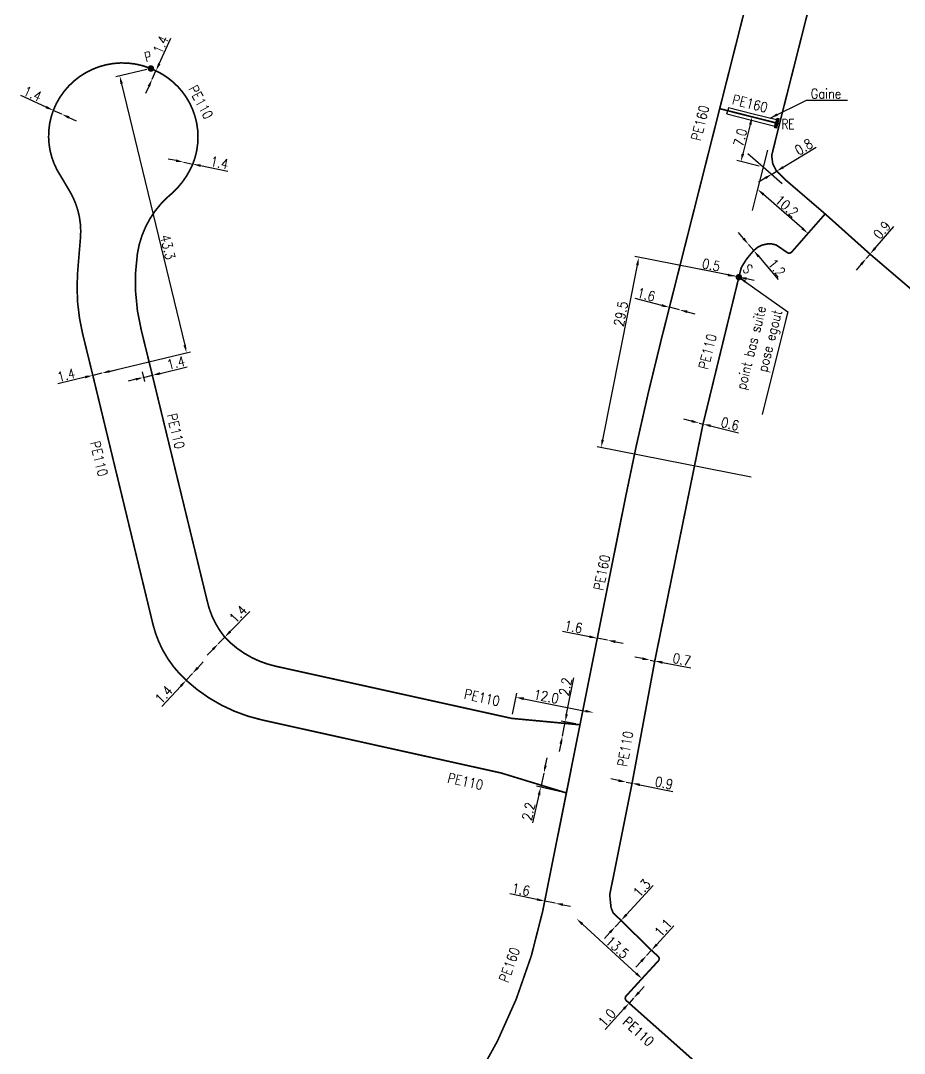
# Model space of a CAD drawing. Header units: millimetres. Extents: x 138998 to 140015, y 127998 to 129006.
# Drawn here: x 139755.1 to 139889.5, y 128751 to 128908.1 of the extents above; entities that cross this region are included whole.
import ezdxf
from ezdxf.enums import TextEntityAlignment as Align

# ---------------------------------------------------------------- set-up
doc = ezdxf.new("R2010")
doc.units = ezdxf.units.MM
doc.header["$PDMODE"] = 34
doc.linetypes.add('L_25_PE', pattern=[2000, 1000, 1000])
doc.layers.get('0').update_dxf_attribs({"linetype": 'CONTINUOUS'})
doc.layers.get('DEFPOINTS').update_dxf_attribs({"linetype": 'CONTINUOUS'})
for name, color, linetype in [('L_150', 1, 'CONTINUOUS'), ('L_300', 7, 'CONTINUOUS'), ('L_340', 7, 'CONTINUOUS'), ('L_400', 7, 'CONTINUOUS')]:
    doc.layers.add(name, color=color, linetype=linetype)
doc.styles.add('G_ROMANS', font='ROMANS.SHX', dxfattribs={"width": 0.75})
doc.styles.get("Standard").update_dxf_attribs({"font": 'romans.shx', "width": 0.85})
doc.dimstyles.get("Standard").update_dxf_attribs({"dimtxt": 1.5, "dimasz": 1.2, "dimexe": 0.625, "dimexo": 0.625, "dimgap": 0.25, "dimtad": 1, "dimdec": 1, "dimzin": 0, "dimdsep": 46, "dimtxsty": 'Standard', "dimcen": -0.5, "dimadec": 0, "dimazin": 0, "dimtfac": 1, "dimtdec": 1, "dimtmove": 0, "dimatfit": 3, "dimfxl": 0, "dimtolj": 1, "dimtzin": 0, "dimarcsym": 0})

# ---------------------------------------------------------------- blocks, each defined once
blk = doc.blocks.new('*D281')
at = {"layer": 'DEFPOINTS', "color": 0, "linetype": 'Continuous', "transparency": 16777216}
for p in [(139786.14, 128814.29), (139785.16, 128813.28), (139785.16, 128813.28)]:
    blk.add_point(p, dxfattribs=at)
at = {"layer": 'L_150', "color": 0, "linetype": 'Continuous', "lineweight": -2, "transparency": 16777216}
for p, q in [((139786.97, 128815.14), (139789.94, 128818.19)), ((139785.16, 128813.28), (139786.14, 128814.29)), ((139784.32, 128812.42), (139783.48, 128811.56))]:
    blk.add_line(p, q, dxfattribs=at)
at = {"layer": 'L_150', "color": 0, "linetype": 'Continuous', "transparency": 16777216}
for points in [[(139786.83, 128815.28), (139787.12, 128815.01), (139786.14, 128814.29)], [(139784.18, 128812.56), (139784.46, 128812.28), (139785.16, 128813.28)]]:
    blk.add_solid(points, dxfattribs=at)
at = {"layer": 'L_150', "color": 0, "linetype": 'Continuous', "transparency": 16777216, "insert": (139788.16, 128817.79), "char_height": 1.5, "attachment_point": 5, "rotation": 45.7301}
blk.add_mtext('\\A1;1.4', dxfattribs=at)
blk = doc.blocks.new('*D282')
at = {"layer": 'DEFPOINTS', "color": 0, "linetype": 'Continuous', "transparency": 16777216}
for p in [(139781.22, 128808.76), (139781.22, 128808.76), (139780.27, 128807.73)]:
    blk.add_point(p, dxfattribs=at)
at = {"layer": 'L_150', "color": 0, "linetype": 'Continuous', "lineweight": -2, "transparency": 16777216}
for p, q in [((139782.04, 128809.63), (139782.86, 128810.51)), ((139781.22, 128808.76), (139780.27, 128807.73)), ((139779.45, 128806.85), (139776.56, 128803.74))]:
    blk.add_line(p, q, dxfattribs=at)
at = {"layer": 'L_150', "color": 0, "linetype": 'Continuous', "transparency": 16777216}
for points in [[(139781.89, 128809.77), (139782.19, 128809.5), (139781.22, 128808.76)], [(139779.31, 128806.99), (139779.6, 128806.72), (139780.27, 128807.73)]]:
    blk.add_solid(points, dxfattribs=at)
at = {"layer": 'L_150', "color": 0, "linetype": 'Continuous', "transparency": 16777216, "insert": (139776.86, 128805.54), "char_height": 1.5, "attachment_point": 5, "rotation": 47.0699}
blk.add_mtext('\\A1;1.4', dxfattribs=at)
blk = doc.blocks.new('*D283')
at = {"layer": 'DEFPOINTS', "color": 0, "linetype": 'Continuous', "transparency": 16777216}
for p in [(139766.08, 128854.11), (139767.44, 128854.44), (139767.44, 128854.44)]:
    blk.add_point(p, dxfattribs=at)
at = {"layer": 'L_150', "color": 0, "linetype": 'Continuous', "lineweight": -2, "transparency": 16777216}
for p, q in [((139768.61, 128854.72), (139769.77, 128855.01)), ((139764.91, 128853.83), (139760.78, 128852.83)), ((139767.44, 128854.44), (139766.08, 128854.11))]:
    blk.add_line(p, q, dxfattribs=at)
at = {"layer": 'L_150', "color": 0, "linetype": 'Continuous', "transparency": 16777216}
for points in [[(139768.56, 128854.92), (139768.65, 128854.53), (139767.44, 128854.44)], [(139764.87, 128854.03), (139764.96, 128853.64), (139766.08, 128854.11)]]:
    blk.add_solid(points, dxfattribs=at)
at = {"layer": 'L_150', "color": 0, "linetype": 'Continuous', "transparency": 16777216, "insert": (139762.03, 128854.16), "char_height": 1.5, "attachment_point": 5, "rotation": 13.5747}
blk.add_mtext('\\A1;1.4', dxfattribs=at)
blk = doc.blocks.new('*D284')
at = {"layer": 'DEFPOINTS', "color": 0, "linetype": 'Continuous', "transparency": 16777216}
for p in [(139773.41, 128855.28), (139774.77, 128855.61), (139773.78, 128853.79)]:
    blk.add_point(p, dxfattribs=at)
at = {"layer": 'L_150', "color": 0, "linetype": 'Continuous', "lineweight": -2, "transparency": 16777216}
for p, q in [((139774.92, 128855), (139775.28, 128853.52)), ((139776.3, 128854.41), (139780.43, 128855.41)), ((139772.61, 128853.51), (139771.44, 128853.23)), ((139773.56, 128854.67), (139773.92, 128853.19)), ((139773.78, 128853.79), (139775.14, 128854.12))]:
    blk.add_line(p, q, dxfattribs=at)
at = {"layer": 'L_150', "color": 0, "linetype": 'Continuous', "transparency": 16777216}
for points in [[(139772.56, 128853.7), (139772.66, 128853.32), (139773.78, 128853.79)], [(139776.25, 128854.6), (139776.35, 128854.21), (139775.14, 128854.12)]]:
    blk.add_solid(points, dxfattribs=at)
at = {"layer": 'L_150', "color": 0, "linetype": 'Continuous', "transparency": 16777216, "insert": (139778.71, 128856.02), "char_height": 1.5, "attachment_point": 5, "rotation": 13.6411}
blk.add_mtext('\\A1;1.4', dxfattribs=at)
blk = doc.blocks.new('*D285')
at = {"layer": 'DEFPOINTS', "color": 0, "linetype": 'Continuous', "transparency": 16777216}
for p in [(139779.91, 128886.53), (139779.91, 128886.53), (139781.28, 128886.25)]:
    blk.add_point(p, dxfattribs=at)
at = {"layer": 'L_150', "color": 0, "linetype": 'Continuous', "lineweight": -2, "transparency": 16777216}
for p, q in [((139778.73, 128886.77), (139777.56, 128887.01)), ((139779.91, 128886.53), (139781.28, 128886.25)), ((139782.46, 128886.01), (139786.62, 128885.16))]:
    blk.add_line(p, q, dxfattribs=at)
at = {"layer": 'L_150', "color": 0, "linetype": 'Continuous', "transparency": 16777216}
for points in [[(139778.77, 128886.97), (139778.69, 128886.58), (139779.91, 128886.53)], [(139782.5, 128886.21), (139782.42, 128885.82), (139781.28, 128886.25)]]:
    blk.add_solid(points, dxfattribs=at)
at = {"layer": 'L_150', "color": 0, "linetype": 'Continuous', "transparency": 16777216, "insert": (139785.33, 128886.45), "char_height": 1.5, "attachment_point": 5, "rotation": 348.4504}
blk.add_mtext('\\A1;1.4', dxfattribs=at)
blk = doc.blocks.new('*D286')
at = {"layer": 'DEFPOINTS', "color": 0, "linetype": 'Continuous', "transparency": 16777216}
for p in [(139760.07, 128894.42), (139761.35, 128893.84), (139761.35, 128893.84)]:
    blk.add_point(p, dxfattribs=at)
at = {"layer": 'L_150', "color": 0, "linetype": 'Continuous', "lineweight": -2, "transparency": 16777216}
for p, q in [((139758.98, 128894.91), (139755.11, 128896.67)), ((139761.35, 128893.84), (139760.07, 128894.42)), ((139762.44, 128893.34), (139763.53, 128892.85))]:
    blk.add_line(p, q, dxfattribs=at)
at = {"layer": 'L_150', "color": 0, "linetype": 'Continuous', "transparency": 16777216}
for points in [[(139759.06, 128895.1), (139758.89, 128894.73), (139760.07, 128894.42)], [(139762.52, 128893.53), (139762.36, 128893.16), (139761.35, 128893.84)]]:
    blk.add_solid(points, dxfattribs=at)
at = {"layer": 'L_150', "color": 0, "linetype": 'Continuous', "transparency": 16777216, "insert": (139756.91, 128896.95), "char_height": 1.5, "attachment_point": 5, "rotation": 335.6239}
blk.add_mtext('\\A1;1.4', dxfattribs=at)
blk = doc.blocks.new('*D287')
at = {"layer": 'DEFPOINTS', "color": 0, "linetype": 'Continuous', "transparency": 16777216}
for p in [(139829.78, 128801.93), (139842.19, 128802.82), (139842.19, 128802.82)]:
    blk.add_point(p, dxfattribs=at)
at = {"layer": 'L_150', "color": 0, "linetype": 'Continuous', "lineweight": -2, "transparency": 16777216}
for p, q in [((139829.91, 128802.55), (139830.54, 128805.76)), ((139831.6, 128804.91), (139841.01, 128803.05))]:
    blk.add_line(p, q, dxfattribs=at)
at = {"layer": 'L_150', "color": 0, "linetype": 'Continuous', "transparency": 16777216}
for points in [[(139831.63, 128805.11), (139831.56, 128804.71), (139830.42, 128805.14)], [(139841.05, 128803.25), (139840.97, 128802.85), (139842.19, 128802.82)]]:
    blk.add_solid(points, dxfattribs=at)
at = {"layer": 'L_150', "color": 0, "linetype": 'Continuous', "transparency": 16777216, "insert": (139835.03, 128805.25), "char_height": 1.5, "attachment_point": 5, "rotation": 348.8316}
blk.add_mtext('\\A1;12.0', dxfattribs=at)
blk = doc.blocks.new('*D288')
at = {"layer": 'DEFPOINTS', "color": 0, "linetype": 'Continuous', "transparency": 16777216}
for p in [(139840.16, 128800.96), (139837.48, 128799.25), (139837.48, 128799.25)]:
    blk.add_point(p, dxfattribs=at)
at = {"layer": 'L_150', "color": 0, "linetype": 'Continuous', "lineweight": -2, "transparency": 16777216}
for p, q in [((139838.13, 128802.59), (139839.23, 128808.12)), ((139839.55, 128801.08), (139837.29, 128801.53)), ((139837.48, 128799.25), (139837.9, 128801.41)), ((139837.24, 128798.07), (139837.01, 128796.9))]:
    blk.add_line(p, q, dxfattribs=at)
at = {"layer": 'L_150', "color": 0, "linetype": 'Continuous', "transparency": 16777216}
for points in [[(139837.94, 128802.62), (139838.33, 128802.55), (139837.9, 128801.41)], [(139837.05, 128798.11), (139837.44, 128798.03), (139837.48, 128799.25)]]:
    blk.add_solid(points, dxfattribs=at)
at = {"layer": 'L_150', "color": 0, "linetype": 'Continuous', "transparency": 16777216, "insert": (139837.94, 128806.76), "char_height": 1.5, "attachment_point": 5, "rotation": 78.8341}
blk.add_mtext('\\A1;2.2', dxfattribs=at)
blk = doc.blocks.new('*D289')
at = {"layer": 'DEFPOINTS', "color": 0, "linetype": 'Continuous', "transparency": 16777216}
for p in [(139834.66, 128793.61), (139834.66, 128793.61), (139838.09, 128790.59)]:
    blk.add_point(p, dxfattribs=at)
at = {"layer": 'L_150', "color": 0, "linetype": 'Continuous', "lineweight": -2, "transparency": 16777216}
for p, q in [((139834.92, 128794.78), (139835.18, 128795.95)), ((139834.66, 128793.61), (139834.18, 128791.46)), ((139837.48, 128790.72), (139833.57, 128791.6)), ((139833.92, 128790.29), (139832.96, 128786.03))]:
    blk.add_line(p, q, dxfattribs=at)
at = {"layer": 'L_150', "color": 0, "linetype": 'Continuous', "transparency": 16777216}
for points in [[(139834.73, 128794.82), (139835.12, 128794.74), (139834.66, 128793.61)], [(139833.72, 128790.33), (139834.11, 128790.25), (139834.18, 128791.46)]]:
    blk.add_solid(points, dxfattribs=at)
at = {"layer": 'L_150', "color": 0, "linetype": 'Continuous', "transparency": 16777216, "insert": (139832.33, 128787.79), "char_height": 1.5, "attachment_point": 5, "rotation": 77.3907}
blk.add_mtext('\\A1;2.2', dxfattribs=at)
blk = doc.blocks.new('*D290')
at = {"layer": 'DEFPOINTS', "color": 0, "linetype": 'Continuous', "transparency": 16777216}
for p in [(139834.8, 128774.15), (139836.36, 128773.83), (139836.36, 128773.83)]:
    blk.add_point(p, dxfattribs=at)
at = {"layer": 'L_150', "color": 0, "linetype": 'Continuous', "lineweight": -2, "transparency": 16777216}
for p, q in [((139833.62, 128774.39), (139829.51, 128775.22)), ((139836.36, 128773.83), (139834.8, 128774.15)), ((139837.54, 128773.59), (139838.72, 128773.35))]:
    blk.add_line(p, q, dxfattribs=at)
at = {"layer": 'L_150', "color": 0, "linetype": 'Continuous', "transparency": 16777216}
for points in [[(139833.66, 128774.58), (139833.58, 128774.19), (139834.8, 128774.15)], [(139837.58, 128773.79), (139837.5, 128773.4), (139836.36, 128773.83)]]:
    blk.add_solid(points, dxfattribs=at)
at = {"layer": 'L_150', "color": 0, "linetype": 'Continuous', "transparency": 16777216, "insert": (139831.18, 128775.9), "char_height": 1.5, "attachment_point": 5, "rotation": 348.551}
blk.add_mtext('\\A1;1.6', dxfattribs=at)
blk = doc.blocks.new('*D291')
at = {"layer": 'DEFPOINTS', "color": 0, "linetype": 'Continuous', "transparency": 16777216}
for p in [(139842.79, 128814.12), (139844.36, 128813.81), (139844.36, 128813.81)]:
    blk.add_point(p, dxfattribs=at)
at = {"layer": 'L_150', "color": 0, "linetype": 'Continuous', "lineweight": -2, "transparency": 16777216}
for p, q in [((139841.61, 128814.36), (139837.51, 128815.17)), ((139844.36, 128813.81), (139842.79, 128814.12)), ((139845.54, 128813.58), (139846.72, 128813.35))]:
    blk.add_line(p, q, dxfattribs=at)
at = {"layer": 'L_150', "color": 0, "linetype": 'Continuous', "transparency": 16777216}
for points in [[(139841.65, 128814.55), (139841.58, 128814.16), (139842.79, 128814.12)], [(139845.58, 128813.78), (139845.5, 128813.39), (139844.36, 128813.81)]]:
    blk.add_solid(points, dxfattribs=at)
at = {"layer": 'L_150', "color": 0, "linetype": 'Continuous', "transparency": 16777216, "insert": (139839.17, 128815.86), "char_height": 1.5, "attachment_point": 5, "rotation": 348.8316}
blk.add_mtext('\\A1;1.6', dxfattribs=at)
blk = doc.blocks.new('*D294')
at = {"layer": 'DEFPOINTS', "color": 0, "linetype": 'Continuous', "transparency": 16777216}
for p in [(139853.76, 128864.46), (139855.31, 128864.07), (139855.31, 128864.07)]:
    blk.add_point(p, dxfattribs=at)
at = {"layer": 'L_150', "color": 0, "linetype": 'Continuous', "lineweight": -2, "transparency": 16777216}
for p, q in [((139852.59, 128864.76), (139848.53, 128865.78)), ((139855.31, 128864.07), (139853.76, 128864.46)), ((139856.47, 128863.78), (139857.63, 128863.48))]:
    blk.add_line(p, q, dxfattribs=at)
at = {"layer": 'L_150', "color": 0, "linetype": 'Continuous', "transparency": 16777216}
for points in [[(139852.64, 128864.95), (139852.54, 128864.56), (139853.76, 128864.46)], [(139856.52, 128863.97), (139856.42, 128863.58), (139855.31, 128864.07)]]:
    blk.add_solid(points, dxfattribs=at)
at = {"layer": 'L_150', "color": 0, "linetype": 'Continuous', "transparency": 16777216, "insert": (139850.23, 128866.39), "char_height": 1.5, "attachment_point": 5, "rotation": 345.823}
blk.add_mtext('\\A1;1.6', dxfattribs=at)
blk = doc.blocks.new('L_300_12')
at = {"color": 0, "linetype": 'Continuous', "const_width": 0.497, "flags": 128}
blk.add_lwpolyline([(-0.25, 0, 1), (0.25, 0, 1)], format="xyb", close=True, dxfattribs=at)
at = {"color": 0, "linetype": 'Continuous', "style": 'G_ROMANS', "width": 0.75}
blk.add_text('P', height=1.5, dxfattribs=at).set_placement((0, 1.85), align=Align.MIDDLE)
at = {"color": 0, "linetype": 'Continuous', "width": 0.75, "flags": 3}
for tag, p in [('DEF_LEG', (0, -5)), ('DEF_COUP', (0, -7.5)), ('DEF_TYPE', (0, -10))]:
    blk.add_attdef(tag, text='', height=1.2, dxfattribs=at).set_placement(p, align=Align.MIDDLE)
blk = doc.blocks.new('*D303')
at = {"layer": 'DEFPOINTS', "color": 0, "linetype": 'Continuous', "transparency": 16777216}
for p in [(139774.91, 128900.79), (139780.33, 128857.55), (139767.44, 128854.44)]:
    blk.add_point(p, dxfattribs=at)
at = {"layer": 'L_300', "color": 0, "linetype": 'Continuous', "lineweight": -2, "transparency": 16777216}
for p, q in [((139774.3, 128900.64), (139769.56, 128899.5)), ((139770.45, 128898.48), (139780.05, 128858.72)), ((139768.05, 128854.59), (139780.94, 128857.7))]:
    blk.add_line(p, q, dxfattribs=at)
at = {"layer": 'L_300', "color": 0, "linetype": 'Continuous', "transparency": 16777216}
for points in [[(139770.65, 128898.53), (139770.26, 128898.43), (139770.17, 128899.65)], [(139780.25, 128858.77), (139779.86, 128858.67), (139780.33, 128857.55)]]:
    blk.add_solid(points, dxfattribs=at)
at = {"layer": 'L_300', "color": 0, "linetype": 'Continuous', "transparency": 16777216, "insert": (139777.48, 128873.62), "char_height": 1.5, "attachment_point": 5, "rotation": 283.5747}
blk.add_mtext('\\A1;43.3', dxfattribs=at)
blk = doc.blocks.new('*D304')
at = {"layer": 'DEFPOINTS', "color": 0, "linetype": 'Continuous', "transparency": 16777216}
for p in [(139775.1, 128899.16), (139775.1, 128899.16), (139775.68, 128900.43)]:
    blk.add_point(p, dxfattribs=at)
at = {"layer": 'L_150', "color": 0, "linetype": 'Continuous', "lineweight": -2, "transparency": 16777216}
for p, q in [((139776.18, 128901.52), (139777.95, 128905.39)), ((139775.1, 128899.16), (139775.68, 128900.43)), ((139774.6, 128898.07), (139774.1, 128896.98))]:
    blk.add_line(p, q, dxfattribs=at)
at = {"layer": 'L_150', "color": 0, "linetype": 'Continuous', "transparency": 16777216}
for points in [[(139776, 128901.61), (139776.37, 128901.44), (139775.68, 128900.43)], [(139774.42, 128898.15), (139774.78, 128897.99), (139775.1, 128899.16)]]:
    blk.add_solid(points, dxfattribs=at)
at = {"layer": 'L_150', "color": 0, "linetype": 'Continuous', "transparency": 16777216, "insert": (139776.41, 128904.42), "char_height": 1.5, "attachment_point": 5, "rotation": 65.3877}
blk.add_mtext('\\A1;1.4', dxfattribs=at)
blk = doc.blocks.new('*D318')
at = {"layer": 'DEFPOINTS', "color": 0, "linetype": 'Continuous', "ltscale": 0.1, "transparency": 16777216}
for p in [(139839.63, 128771.46), (139839.63, 128771.46), (139849.58, 128762.34)]:
    blk.add_point(p, dxfattribs=at)
at = {"layer": 'L_150', "color": 0, "linetype": 'Continuous', "lineweight": -2, "ltscale": 0.1, "transparency": 16777216}
blk.add_line((139848.7, 128763.15), (139840.52, 128770.65), dxfattribs=at)
at = {"layer": 'L_150', "color": 0, "linetype": 'Continuous', "ltscale": 0.1, "transparency": 16777216}
for points in [[(139840.65, 128770.8), (139840.38, 128770.5), (139839.63, 128771.46)], [(139848.84, 128763.3), (139848.56, 128763), (139849.58, 128762.34)]]:
    blk.add_solid(points, dxfattribs=at)
at = {"layer": 'L_150', "color": 0, "linetype": 'Continuous', "ltscale": 0.1, "transparency": 16777216, "insert": (139845.84, 128767.12), "char_height": 1.5, "attachment_point": 5, "rotation": 317.4858}
blk.add_mtext('\\A1;13.5', dxfattribs=at)
blk = doc.blocks.new('*D319')
at = {"layer": 'DEFPOINTS', "color": 0, "linetype": 'Continuous', "ltscale": 0.1, "transparency": 16777216}
for p in [(139848.3, 128759.36), (139848.3, 128759.36), (139847.21, 128759)]:
    blk.add_point(p, dxfattribs=at)
at = {"layer": 'L_150', "color": 0, "linetype": 'Continuous', "lineweight": -2, "ltscale": 0.1, "transparency": 16777216}
for p, q in [((139849.11, 128760.24), (139849.92, 128761.13)), ((139848.3, 128759.36), (139847.63, 128758.62)), ((139846.82, 128757.73), (139844, 128754.63)), ((139847.67, 128758.58), (139848.09, 128758.2))]:
    blk.add_line(p, q, dxfattribs=at)
at = {"layer": 'L_150', "color": 0, "linetype": 'Continuous', "ltscale": 0.1, "transparency": 16777216}
for points in [[(139848.96, 128760.38), (139849.26, 128760.11), (139848.3, 128759.36)], [(139846.68, 128757.87), (139846.97, 128757.6), (139847.63, 128758.62)]]:
    blk.add_solid(points, dxfattribs=at)
at = {"layer": 'L_150', "color": 0, "linetype": 'Continuous', "ltscale": 0.1, "transparency": 16777216, "insert": (139844.27, 128756.41), "char_height": 1.5, "attachment_point": 5, "rotation": 47.6681}
blk.add_mtext('\\A1;1.0', dxfattribs=at)
blk = doc.blocks.new('*D320')
at = {"layer": 'DEFPOINTS', "color": 0, "linetype": 'Continuous', "ltscale": 0.1, "transparency": 16777216}
for p in [(139847.2, 128792.24), (139847.2, 128792.24), (139848.08, 128792.06)]:
    blk.add_point(p, dxfattribs=at)
at = {"layer": 'L_150', "color": 0, "linetype": 'Continuous', "lineweight": -2, "ltscale": 0.1, "transparency": 16777216}
for p, q in [((139846.02, 128792.48), (139844.85, 128792.72)), ((139847.2, 128792.24), (139848.08, 128792.06)), ((139849.26, 128791.82), (139854.27, 128790.81))]:
    blk.add_line(p, q, dxfattribs=at)
at = {"layer": 'L_150', "color": 0, "linetype": 'Continuous', "ltscale": 0.1, "transparency": 16777216}
for points in [[(139846.06, 128792.67), (139845.98, 128792.28), (139847.2, 128792.24)], [(139849.3, 128792.02), (139849.22, 128791.63), (139848.08, 128792.06)]]:
    blk.add_solid(points, dxfattribs=at)
at = {"layer": 'L_150', "color": 0, "linetype": 'Continuous', "ltscale": 0.1, "transparency": 16777216, "insert": (139852.94, 128792.1), "char_height": 1.5, "attachment_point": 5, "rotation": 348.551}
blk.add_mtext('\\A1;0.9', dxfattribs=at)
blk = doc.blocks.new('*D321')
at = {"layer": 'DEFPOINTS', "color": 0, "linetype": 'Continuous', "ltscale": 0.1, "transparency": 16777216}
for p in [(139845.52, 128770.24), (139845.52, 128770.24), (139846.4, 128771.19)]:
    blk.add_point(p, dxfattribs=at)
at = {"layer": 'L_150', "color": 0, "linetype": 'Continuous', "lineweight": -2, "ltscale": 0.1, "transparency": 16777216}
for p, q in [((139847.21, 128772.08), (139851.31, 128776.53)), ((139845.52, 128770.24), (139846.4, 128771.19)), ((139844.7, 128769.35), (139843.89, 128768.47))]:
    blk.add_line(p, q, dxfattribs=at)
at = {"layer": 'L_150', "color": 0, "linetype": 'Continuous', "ltscale": 0.1, "transparency": 16777216}
for points in [[(139847.06, 128772.21), (139847.36, 128771.94), (139846.4, 128771.19)], [(139844.56, 128769.49), (139844.85, 128769.22), (139845.52, 128770.24)]]:
    blk.add_solid(points, dxfattribs=at)
at = {"layer": 'L_150', "color": 0, "linetype": 'Continuous', "ltscale": 0.1, "transparency": 16777216, "insert": (139849.56, 128776.11), "char_height": 1.5, "attachment_point": 5, "rotation": 47.3745}
blk.add_mtext('\\A1;1.3', dxfattribs=at)
blk = doc.blocks.new('*D322')
at = {"layer": 'DEFPOINTS', "color": 0, "linetype": 'Continuous', "ltscale": 0.1, "transparency": 16777216}
for p in [(139850.28, 128765.85), (139850.28, 128765.85), (139851.02, 128766.66)]:
    blk.add_point(p, dxfattribs=at)
at = {"layer": 'L_150', "color": 0, "linetype": 'Continuous', "lineweight": -2, "ltscale": 0.1, "transparency": 16777216}
for p, q in [((139851.84, 128767.54), (139854.43, 128770.36)), ((139850.28, 128765.85), (139851.02, 128766.66)), ((139849.47, 128764.97), (139848.65, 128764.09))]:
    blk.add_line(p, q, dxfattribs=at)
at = {"layer": 'L_150', "color": 0, "linetype": 'Continuous', "ltscale": 0.1, "transparency": 16777216}
for points in [[(139851.69, 128767.68), (139851.98, 128767.41), (139851.02, 128766.66)], [(139849.32, 128765.11), (139849.61, 128764.83), (139850.28, 128765.85)]]:
    blk.add_solid(points, dxfattribs=at)
at = {"layer": 'L_150', "color": 0, "linetype": 'Continuous', "ltscale": 0.1, "transparency": 16777216, "insert": (139852.81, 128770.07), "char_height": 1.5, "attachment_point": 5, "rotation": 47.3261}
blk.add_mtext('\\A1;1.1', dxfattribs=at)
blk = doc.blocks.new('*D323')
at = {"layer": 'DEFPOINTS', "color": 0, "linetype": 'Continuous', "ltscale": 0.1, "transparency": 16777216}
for p in [(139858.29, 128846.86), (139858.29, 128846.86), (139858.87, 128846.71)]:
    blk.add_point(p, dxfattribs=at)
at = {"layer": 'L_150', "color": 0, "linetype": 'Continuous', "lineweight": -2, "ltscale": 0.1, "transparency": 16777216}
for p, q in [((139857.12, 128847.15), (139855.96, 128847.44)), ((139858.29, 128846.86), (139858.87, 128846.71)), ((139860.03, 128846.42), (139864.28, 128845.37))]:
    blk.add_line(p, q, dxfattribs=at)
at = {"layer": 'L_150', "color": 0, "linetype": 'Continuous', "ltscale": 0.1, "transparency": 16777216}
for points in [[(139857.17, 128847.34), (139857.07, 128846.96), (139858.29, 128846.86)], [(139860.08, 128846.62), (139859.99, 128846.23), (139858.87, 128846.71)]]:
    blk.add_solid(points, dxfattribs=at)
at = {"layer": 'L_150', "color": 0, "linetype": 'Continuous', "ltscale": 0.1, "transparency": 16777216, "insert": (139862.98, 128846.72), "char_height": 1.5, "attachment_point": 5, "rotation": 345.986}
blk.add_mtext('\\A1;0.6', dxfattribs=at)
blk = doc.blocks.new('*D324')
at = {"layer": 'DEFPOINTS', "color": 0, "linetype": 'Continuous', "ltscale": 0.1, "transparency": 16777216}
for p in [(139850.84, 128810.79), (139850.84, 128810.79), (139851.53, 128810.66)]:
    blk.add_point(p, dxfattribs=at)
at = {"layer": 'L_150', "color": 0, "linetype": 'Continuous', "lineweight": -2, "ltscale": 0.1, "transparency": 16777216}
for p, q in [((139849.66, 128811.02), (139848.49, 128811.24)), ((139850.84, 128810.79), (139851.53, 128810.66)), ((139852.71, 128810.43), (139857, 128809.6))]:
    blk.add_line(p, q, dxfattribs=at)
at = {"layer": 'L_150', "color": 0, "linetype": 'Continuous', "ltscale": 0.1, "transparency": 16777216}
for points in [[(139849.7, 128811.21), (139849.63, 128810.82), (139850.84, 128810.79)], [(139852.75, 128810.63), (139852.67, 128810.23), (139851.53, 128810.66)]]:
    blk.add_solid(points, dxfattribs=at)
at = {"layer": 'L_150', "color": 0, "linetype": 'Continuous', "ltscale": 0.1, "transparency": 16777216, "insert": (139855.63, 128810.88), "char_height": 1.5, "attachment_point": 5, "rotation": 349.0889}
blk.add_mtext('\\A1;0.7', dxfattribs=at)
blk = doc.blocks.new('*D325')
at = {"layer": 'DEFPOINTS', "color": 0, "linetype": 'Continuous', "ltscale": 0.1, "transparency": 16777216}
for p in [(139865.8, 128874.01), (139865.8, 128874.01), (139866.57, 128873.09)]:
    blk.add_point(p, dxfattribs=at)
at = {"layer": 'L_150', "color": 0, "linetype": 'Continuous', "lineweight": -2, "ltscale": 0.1, "transparency": 16777216}
for p, q in [((139865.03, 128874.93), (139864.25, 128875.84)), ((139865.8, 128874.01), (139866.57, 128873.09)), ((139867.35, 128872.17), (139870.28, 128868.69))]:
    blk.add_line(p, q, dxfattribs=at)
at = {"layer": 'L_150', "color": 0, "linetype": 'Continuous', "ltscale": 0.1, "transparency": 16777216}
for points in [[(139865.18, 128875.06), (139864.87, 128874.8), (139865.8, 128874.01)], [(139867.5, 128872.3), (139867.19, 128872.04), (139866.57, 128873.09)]]:
    blk.add_solid(points, dxfattribs=at)
at = {"layer": 'L_150', "color": 0, "linetype": 'Continuous', "ltscale": 0.1, "transparency": 16777216, "insert": (139870.09, 128870.47), "char_height": 1.5, "attachment_point": 5, "rotation": 310.1148}
blk.add_mtext('\\A1;1.2', dxfattribs=at)
blk = doc.blocks.new('*D326')
at = {"layer": 'DEFPOINTS', "color": 0, "linetype": 'Continuous', "transparency": 16777216}
for p in [(139863.82, 128869.15), (139863.82, 128869.15), (139864.32, 128869.05)]:
    blk.add_point(p, dxfattribs=at)
at = {"layer": 'L_300', "color": 0, "linetype": 'Continuous', "lineweight": -2, "transparency": 16777216}
for p, q in [((139862.65, 128869.39), (139858.36, 128870.24)), ((139864.32, 128869.05), (139863.82, 128869.15)), ((139865.49, 128868.82), (139866.67, 128868.59))]:
    blk.add_line(p, q, dxfattribs=at)
at = {"layer": 'L_300', "color": 0, "linetype": 'Continuous', "transparency": 16777216}
for points in [[(139862.69, 128869.58), (139862.61, 128869.19), (139863.82, 128869.15)], [(139865.53, 128869.02), (139865.45, 128868.62), (139864.32, 128869.05)]]:
    blk.add_solid(points, dxfattribs=at)
at = {"layer": 'L_300', "color": 0, "linetype": 'Continuous', "transparency": 16777216, "insert": (139860.11, 128870.91), "char_height": 1.5, "attachment_point": 5, "rotation": 348.78}
blk.add_mtext('\\A1;0.5', dxfattribs=at)
blk = doc.blocks.new('L_300_11')
at = {"color": 0, "linetype": 'Continuous', "const_width": 0.497, "flags": 128}
blk.add_lwpolyline([(-0.25, 0, 1), (0.25, 0, 1)], format="xyb", close=True, dxfattribs=at)
at = {"color": 0, "linetype": 'Continuous', "style": 'G_ROMANS', "width": 0.75}
blk.add_text('S', height=1.5, dxfattribs=at).set_placement((0, 1.85), align=Align.MIDDLE)
at = {"color": 0, "linetype": 'Continuous', "width": 0.75, "flags": 3}
for tag, p in [('DEF_LEG', (0, -5)), ('DEF_COUP', (0, -7.5)), ('DEF_TYPE', (0, -10))]:
    blk.add_attdef(tag, text='', height=1.2, dxfattribs=at).set_placement(p, align=Align.MIDDLE)
blk = doc.blocks.new('*D327')
at = {"layer": 'DEFPOINTS', "color": 0, "linetype": 'Continuous', "transparency": 16777216}
for p in [(139864.32, 128869.05), (139843.37, 128843.13), (139866.82, 128838.48)]:
    blk.add_point(p, dxfattribs=at)
at = {"layer": 'L_300', "color": 0, "linetype": 'Continuous', "lineweight": -2, "transparency": 16777216}
for p, q in [((139863.7, 128869.18), (139848.5, 128872.19)), ((139848.87, 128870.89), (139843.6, 128844.31)), ((139866.2, 128838.6), (139842.75, 128843.26))]:
    blk.add_line(p, q, dxfattribs=at)
at = {"layer": 'L_300', "color": 0, "linetype": 'Continuous', "transparency": 16777216}
for points in [[(139848.68, 128870.93), (139849.07, 128870.85), (139849.11, 128872.07)], [(139843.41, 128844.35), (139843.8, 128844.27), (139843.37, 128843.13)]]:
    blk.add_solid(points, dxfattribs=at)
at = {"layer": 'L_300', "color": 0, "linetype": 'Continuous', "transparency": 16777216, "insert": (139846.38, 128863.48), "char_height": 1.5, "attachment_point": 5, "rotation": 78.78}
blk.add_mtext('\\A1;29.5', dxfattribs=at)
blk = doc.blocks.new('*D336')
at = {"layer": 'DEFPOINTS', "color": 0, "linetype": 'Continuous', "ltscale": 0.1, "transparency": 16777216}
for p in [(139867.16, 128882.42), (139867.16, 128882.42), (139874.83, 128875.7)]:
    blk.add_point(p, dxfattribs=at)
at = {"layer": 'L_150', "color": 0, "linetype": 'Continuous', "lineweight": -2, "ltscale": 0.1, "transparency": 16777216}
blk.add_line((139873.93, 128876.49), (139868.06, 128881.63), dxfattribs=at)
at = {"layer": 'L_150', "color": 0, "linetype": 'Continuous', "ltscale": 0.1, "transparency": 16777216}
for points in [[(139868.2, 128881.78), (139867.93, 128881.48), (139867.16, 128882.42)], [(139874.06, 128876.64), (139873.8, 128876.34), (139874.83, 128875.7)]]:
    blk.add_solid(points, dxfattribs=at)
at = {"layer": 'L_150', "color": 0, "linetype": 'Continuous', "ltscale": 0.1, "transparency": 16777216, "insert": (139871.6, 128879.86), "char_height": 1.5, "attachment_point": 5, "rotation": 318.7739}
blk.add_mtext('\\A1;10.2', dxfattribs=at)
blk = doc.blocks.new('*D340')
at = {"layer": 'DEFPOINTS', "color": 0, "linetype": 'Continuous', "ltscale": 0.1, "transparency": 16777216}
for p in [(139884.26, 128872.56), (139883.7, 128871.91), (139883.7, 128871.91)]:
    blk.add_point(p, dxfattribs=at)
at = {"layer": 'L_150', "color": 0, "linetype": 'Continuous', "lineweight": -2, "ltscale": 0.1, "transparency": 16777216}
for p, q in [((139885.04, 128873.47), (139887.86, 128876.73)), ((139883.7, 128871.91), (139884.26, 128872.56)), ((139882.92, 128871), (139882.14, 128870.09))]:
    blk.add_line(p, q, dxfattribs=at)
at = {"layer": 'L_150', "color": 0, "linetype": 'Continuous', "ltscale": 0.1, "transparency": 16777216}
for points in [[(139884.89, 128873.6), (139885.19, 128873.34), (139884.26, 128872.56)], [(139882.77, 128871.13), (139883.07, 128870.87), (139883.7, 128871.91)]]:
    blk.add_solid(points, dxfattribs=at)
at = {"layer": 'L_150', "color": 0, "linetype": 'Continuous', "ltscale": 0.1, "transparency": 16777216, "insert": (139886.08, 128876.21), "char_height": 1.5, "attachment_point": 5, "rotation": 49.252}
blk.add_mtext('\\A1;0.9', dxfattribs=at)
blk = doc.blocks.new('*D342')
at = {"layer": 'DEFPOINTS', "color": 0, "linetype": 'Continuous', "ltscale": 0.1, "transparency": 16777216}
for p in [(139870.5, 128892.37), (139864.63, 128886.64), (139868.01, 128885.78)]:
    blk.add_point(p, dxfattribs=at)
at = {"layer": 'L_150', "color": 0, "linetype": 'Continuous', "lineweight": -2, "ltscale": 0.1, "transparency": 16777216}
for p, q in [((139869.9, 128892.53), (139865.74, 128893.58)), ((139866.06, 128892.26), (139864.93, 128887.8)), ((139867.41, 128885.94), (139864.03, 128886.79))]:
    blk.add_line(p, q, dxfattribs=at)
at = {"layer": 'L_150', "color": 0, "linetype": 'Continuous', "ltscale": 0.1, "transparency": 16777216}
for points in [[(139865.86, 128892.31), (139866.25, 128892.21), (139866.35, 128893.43)], [(139864.73, 128887.85), (139865.12, 128887.75), (139864.63, 128886.64)]]:
    blk.add_solid(points, dxfattribs=at)
at = {"layer": 'L_150', "color": 0, "linetype": 'Continuous', "ltscale": 0.1, "transparency": 16777216, "insert": (139864.53, 128890.29), "char_height": 1.5, "attachment_point": 5, "rotation": 75.799}
blk.add_mtext('\\A1;7.0', dxfattribs=at)
blk = doc.blocks.new('*D343')
at = {"layer": 'DEFPOINTS', "color": 0, "linetype": 'Continuous', "ltscale": 0.1, "transparency": 16777216}
for p in [(139870.04, 128885.16), (139869.36, 128884.74), (139869.36, 128884.74)]:
    blk.add_point(p, dxfattribs=at)
at = {"layer": 'L_150', "color": 0, "linetype": 'Continuous', "lineweight": -2, "ltscale": 0.1, "transparency": 16777216}
for p, q in [((139871.07, 128885.78), (139876.06, 128888.84)), ((139869.36, 128884.74), (139870.04, 128885.16)), ((139868.34, 128884.11), (139867.31, 128883.49))]:
    blk.add_line(p, q, dxfattribs=at)
at = {"layer": 'L_150', "color": 0, "linetype": 'Continuous', "ltscale": 0.1, "transparency": 16777216}
for points in [[(139870.96, 128885.95), (139871.17, 128885.61), (139870.04, 128885.16)], [(139868.23, 128884.28), (139868.44, 128883.94), (139869.36, 128884.74)]]:
    blk.add_solid(points, dxfattribs=at)
at = {"layer": 'L_150', "color": 0, "linetype": 'Continuous', "ltscale": 0.1, "transparency": 16777216, "insert": (139874.19, 128888.86), "char_height": 1.5, "attachment_point": 5, "rotation": 31.4414}
blk.add_mtext('\\A1;0.8', dxfattribs=at)
blk = doc.blocks.new('L_340_21')
at = {"linetype": 'Continuous'}
blk.add_hatch(color=0, dxfattribs=at).paths.add_polyline_path([(0.125, 0.75), (-0.125, 0.75), (-0.125, -0.75), (0.125, -0.75)])
at = {"color": 0, "linetype": 'Continuous'}
blk.add_lwpolyline([(-0.125, 0.75), (0.125, 0.75), (0.125, -0.75), (-0.125, -0.75)], close=True, dxfattribs=at)
at = {"color": 0, "linetype": 'Continuous', "width": 0.75}
for tag, height, flags, p in [('RE', 1.5, 8, (0, 3)), ('DEF_LEG', 1.2, 3, (0, -5)), ('DEF_COUP', 1.2, 3, (0, -7.5)), ('DEF_TYPE', 1.2, 3, (0, -10))]:
    blk.add_attdef(tag, text='', height=height, dxfattribs=dict(at, flags=flags)).set_placement(p, align=Align.MIDDLE)

msp = doc.modelspace()

# ---------------------------------------------------------------- linework, layer by layer
at = {"layer": 'L_150', "linetype": 'L_25_PE', "flags": 128}
for points in [[(139887.91, 129000, 0.25, 0.25, 0), (139878.17, 128961.27, 0.25, 0.25, 0), (139865.53, 128910.99, 0.25, 0.25, 0), (139853.76, 128864.46, 0.25, 0.25, 0), (139852.52, 128859.55, 0.25, 0.25, 0.01251), (139847, 128835.15, 0.25, 0.25, 0), (139842.79, 128814.12, 0.25, 0.25, 0), (139840.16, 128800.96, 0.25, 0.25, 0), (139838.09, 128790.59, 0.25, 0.25, 0), (139834.8, 128774.15, 0.25, 0.25, 0), (139834.49, 128772.61, 0.25, 0.25, -0.107513), (139820.29, 128740.89, 0.25, 0.25, 0), (139820.29, 128740.89, 0.25, 0.25, 0), (139815.62, 128734.63, 0.25, 0.25, 0), (139811.81, 128730.01, 0.25, 0.25, 0), (139807.6, 128724.35, 0.25, 0.25, 0), (139807.6, 128724.35, 0.25, 0.25, -0.071533), (139784.63, 128699.74, 0.25, 0.25, 0), (139784.63, 128699.74, 0.25, 0.25, 0), (139784.63, 128699.74, 0.25, 0.25, -0.004923), (139779.16, 128695.43, 0, 0, 0)], [(139840.16, 128800.96, 0.25, 0.25, 0), (139829.78, 128801.93, 0.25, 0.25, 0), (139793.87, 128809.87, 0.25, 0.25, -0.15177), (139786.14, 128814.29, 0.25, 0.25, 0), (139786.14, 128814.29, 0.25, 0.25, 0), (139786.14, 128814.29, 0.25, 0.25, -0.120106), (139783.44, 128819.92, 0.25, 0.25, 0), (139774.77, 128855.61, 0.25, 0.25, 0), (139773.42, 128861.11, 0.25, 0.25, -0.097068), (139772.86, 128872.64, 0.25, 0.25, 0), (139772.86, 128872.64, 0.25, 0.25, -0.171607), (139777.46, 128881.23, 0.25, 0.25, 0), (139777.46, 128881.23, 0.25, 0.25, 0.124052), (139781.28, 128886.25, 0.25, 0.25, 0), (139781.28, 128886.25, 0.25, 0.25, 0), (139781.28, 128886.25, 0.25, 0.25, 0.397193), (139775.68, 128900.43, 0.25, 0.25, 0), (139775.68, 128900.43, 0.25, 0.25, 0), (139775.68, 128900.43, 0.25, 0.25, 0.442819), (139760.07, 128894.42, 0.25, 0.25, 0), (139760.07, 128894.42, 0.25, 0.25, 0.242924), (139761.22, 128884.39, 0.25, 0.25, 0), (139762.57, 128882.11, 0.25, 0.25, -0.155444), (139764.2, 128875.01, 0.25, 0.25, 0), (139763.78, 128869.98, 0.25, 0.25, 0.081049), (139764.55, 128860.35, 0.25, 0.25, 0), (139766.08, 128854.11, 0.25, 0.25, 0), (139775.21, 128816.29, 0.25, 0.25, 0.149401), (139780.27, 128807.73, 0.25, 0.25, 0), (139780.27, 128807.73, 0.25, 0.25, 0), (139780.27, 128807.73, 0.25, 0.25, 0.132596), (139791.82, 128801.69, 0.25, 0.25, 0), (139828.15, 128793.63, 0.25, 0.25, 0), (139838.09, 128790.59, 0, 0, 0)]]:
    msp.add_lwpolyline(points, format="xyseb", dxfattribs=at)
at = {"layer": 'L_150', "linetype": 'L_25_PE', "ltscale": 0.1, "flags": 128}
msp.add_lwpolyline([(140000, 128812.87, 0.25, 0.25, 0), (139995.46, 128813.92, 0.25, 0.25, 0), (139985.82, 128816.51, 0.25, 0.25, 0), (139972.6, 128820.56, 0.25, 0.25, 0), (139961.7, 128824.61, 0.25, 0.25, 0), (139947.2, 128830.84, 0.25, 0.25, 0), (139935.2, 128836.88, 0.25, 0.25, 0), (139932.11, 128838.58, 0.25, 0.25, 0), (139924.61, 128842.83, 0.25, 0.25, 0), (139913.4, 128849.73, 0.25, 0.25, 0), (139905.86, 128854.99, 0.25, 0.25, 0), (139894.85, 128863.51, 0.25, 0.25, 0), (139884.26, 128872.56, 0.25, 0.25, 0), (139877.44, 128878.67, 0.25, 0.25, 0), (139871.49, 128883.78, 0.25, 0.25, 0), (139870.02, 128885.22, 0.25, 0.25, 0), (139869.47, 128886.32, 0.25, 0.25, 0), (139869.31, 128887.55, 0.25, 0.25, 0), (139870.5, 128892.37, 0.25, 0.25, 0), (139878.13, 128922.55, 0.25, 0.25, 0), (139882.34, 128938.81, 0.25, 0.25, 0), (139884.37, 128946.85, 0, 0, 0)], format="xyseb", dxfattribs=at)
at = {"layer": 'L_150', "linetype": 'L_25_PE', "ltscale": 0.1, "const_width": 0.25, "flags": 128}
for points in [[(139869.98, 128892.51), (139869.9, 128892.53), (139866.35, 128893.43), (139862.62, 128894.37), (139861.4, 128894.68)], [(139870.5, 128892.37), (139870.22, 128892.45)]]:
    msp.add_lwpolyline(points, dxfattribs=at)
at = {"layer": 'L_150', "linetype": 'Continuous', "ltscale": 0.1, "flags": 128}
for points in [[(139868.66, 128888.35), (139868.01, 128885.78), (139867.16, 128882.42), (139866.34, 128879.17)], [(139870.92, 128883.22), (139868.01, 128885.78), (139865.7, 128887.82)]]:
    msp.add_lwpolyline(points, dxfattribs=at)
at = {"layer": 'L_150', "linetype": 'L_25_PE', "ltscale": 0.1, "const_width": 0.25, "flags": 128}
msp.add_lwpolyline([(139898.75, 128734.76), (139922.27, 128724.68), (139937.96, 128717.11), (139944.6, 128714.24, 0.056589), (139944.71, 128714.21), (139945.76, 128714.02), (139946.58, 128714.06), (139946.92, 128714.13), (139948.42, 128714.75), (139949.17, 128715.22), (139949.73, 128715.59), (139950.53, 128716.66), (139951.42, 128718.48, -0.39634), (139952.06, 128718.72), (139954.61, 128717.66), (139958.35, 128716.11, -0.418704), (139958.61, 128715.45), (139957.14, 128712.05), (139951.32, 128698.58), (139950.03, 128695.58, -0.41591), (139949.37, 128695.32), (139946.46, 128696.59), (139942.58, 128698.29, -0.388169), (139942.31, 128698.91), (139943.04, 128701.11), (139943.09, 128702.39), (139942.93, 128703.17), (139942.83, 128703.63), (139942.42, 128704.66), (139941.94, 128705.4), (139941.33, 128706.19), (139939.91, 128707.38, 0.072605), (139939.78, 128707.45), (139923.32, 128714.54), (139893.26, 128727.87), (139886.46, 128730.78), (139878.45, 128734.43), (139871.47, 128738.5), (139865.98, 128742.31), (139847.63, 128758.62), (139847.21, 128759, -0.415146), (139847.18, 128759.71), (139849.58, 128762.34), (139852.06, 128765.03, 0.413398), (139852.03, 128765.74), (139851.02, 128766.66), (139846.4, 128771.19), (139845.26, 128772.31, -0.107403), (139845.14, 128772.49), (139844.88, 128773.16), (139844.69, 128775, -0.076235), (139844.69, 128775.15), (139845.47, 128779.01), (139848.08, 128792.06), (139851.53, 128810.66), (139858.87, 128846.71), (139864.32, 128869.05), (139864.67, 128870.42, -0.074591), (139864.72, 128870.56), (139865.46, 128871.76), (139866.04, 128872.47), (139866.57, 128873.09), (139867.21, 128873.62), (139867.78, 128873.91), (139868.71, 128874.11), (139869.31, 128874.1), (139869.97, 128873.96), (139871.7, 128872.78, 0.379204), (139872.35, 128872.87), (139874.83, 128875.7), (139877.44, 128878.67)], format="xyb", dxfattribs=at)
at = {"layer": 'L_400', "color": 7, "linetype": 'CONTINUOUS', "ltscale": 0.1}
for p, q in [((139862.5, 128893.88), (139862.62, 128894.37)), ((139862.75, 128894.85), (139862.62, 128894.37)), ((139862.75, 128894.85), (139866.47, 128893.91)), ((139862.5, 128893.88), (139866.23, 128892.94)), ((139866.23, 128892.94), (139869.77, 128892.04)), ((139866.47, 128893.91), (139870.02, 128893.01)), ((139870.02, 128893.01), (139869.9, 128892.53)), ((139869.77, 128892.04), (139869.9, 128892.53))]:
    msp.add_line(p, q, dxfattribs=at)

# ---------------------------------------------------------------- block references
at = {"layer": 'L_300'}
for name, p, rotation in [('L_300_12', (139774.91, 128900.79), 13.5746645768962), ('L_300_11', (139864.32, 128869.05), 312.356230706265)]:
    msp.add_blockref(name, p, dxfattribs=dict(at, rotation=rotation))
at = {"layer": 'L_340'}
ref = msp.add_blockref('L_340_21', (139870.1, 128892.48), dxfattribs=dict(at, rotation=345.7990107357774))
ref.add_attrib('RE', 'RE', dxfattribs={"layer": '0', "color": 0, "linetype": 'Continuous', "height": 1.5, "width": 0.75, "flags": 8}).set_placement((139871.8, 128892.33), align=Align.MIDDLE)

# ---------------------------------------------------------------- texts
at = {"layer": 'L_150', "linetype": 'Continuous', "width": 0.85}
for s, rotation, p in [('PE110', 298.0455, (139782.5, 128895.68)), ('PE160', 75.8069, (139858.43, 128892.5)), ('PE110', 283.6419, (139778.7, 128845.62)), ('PE110', 283.5757, (139767.02, 128841.45)), ('PE160', 78.6899, (139843.49, 128824.12)), ('PE110', 347.5391, (139825.27, 128805.09)), ('PE110', 347.5391, (139822.74, 128792.34)), ('PE160', 70.1384, (139829.43, 128764.45))]:
    msp.add_text(s, height=1.5, rotation=rotation, dxfattribs=at).set_placement(p, align=Align.MIDDLE)
at = {"layer": 'L_150', "linetype": 'Continuous', "ltscale": 0.1, "width": 0.85}
for s, rotation, p in [('PE160', 345.799, (139863.18, 128895.4)), ('PE110', 75.8158, (139859.62, 128854.9)), ('PE110', 79.6211, (139847.29, 128794.48)), ('PE110', 317.8163, (139846.51, 128755.59))]:
    msp.add_text(s, height=1.5, rotation=rotation, dxfattribs=at).set_placement(p)
at = {"layer": 'L_300', "linetype": 'Continuous', "insert": (139867.01, 128864.81), "char_height": 1.5, "attachment_point": 3, "rotation": 75.9853}
msp.add_mtext('\\A1;point bas suite\\Ppose egout', dxfattribs=at)
at = {"layer": 'L_400', "linetype": 'Continuous', "ltscale": 0.1, "insert": (139875.25, 128897.7), "char_height": 1.5, "attachment_point": 1}
msp.add_mtext('\\A1;Gaine', dxfattribs=at)

# ---------------------------------------------------------------- dimensions: what is measured, and where the dimension line sits
at = {"layer": 'L_150', "linetype": 'Continuous'}
for base, p1, p2, angle, picture, middle in [((139775.1, 128899.16), (139775.68, 128900.43), (139775.1, 128899.16), 65.3877, '*D304', (139777.32, 128904)), ((139761.35, 128893.84), (139760.07, 128894.42), (139761.35, 128893.84), 155.6239, '*D286', (139756.49, 128896.04)), ((139779.91, 128886.53), (139781.28, 128886.25), (139779.91, 128886.53), 348.4504, '*D285', (139785.13, 128885.47)), ((139855.31, 128864.07), (139853.76, 128864.46), (139855.31, 128864.07), 165.823, '*D294', (139849.98, 128865.42)), ((139773.78, 128853.79), (139774.77, 128855.61), (139773.41, 128855.28), 13.6411, '*D284', (139778.95, 128855.05)), ((139767.44, 128854.44), (139766.08, 128854.11), (139767.44, 128854.44), 193.5747, '*D283', (139762.26, 128853.19)), ((139785.16, 128813.28), (139786.14, 128814.29), (139785.16, 128813.28), 45.7301, '*D281', (139788.88, 128817.1)), ((139844.36, 128813.81), (139842.79, 128814.12), (139844.36, 128813.81), 168.8316, '*D291', (139838.97, 128814.88)), ((139781.22, 128808.76), (139780.27, 128807.73), (139781.22, 128808.76), 227.0699, '*D282', (139777.6, 128804.86)), ((139837.48, 128799.25), (139840.16, 128800.96), (139837.48, 128799.25), 78.8341, '*D288', (139838.92, 128806.57)), ((139842.19, 128802.82), (139829.78, 128801.93), (139842.19, 128802.82), 168.8316, '*D287', (139834.83, 128804.27)), ((139834.66, 128793.61), (139838.09, 128790.59), (139834.66, 128793.61), 257.3907, '*D289', (139833.31, 128787.57)), ((139836.36, 128773.83), (139834.8, 128774.15), (139836.36, 128773.83), 168.551, '*D290', (139830.98, 128774.92))]:
    dim = msp.add_linear_dim(base=base, p1=p1, p2=p2, angle=angle, dimstyle='Standard', dxfattribs=at)
    dim.commit()
    dim.dimension.update_dxf_attribs({"geometry": picture, "text_midpoint": middle, "dimtype": 160})
at = {"layer": 'L_150', "linetype": 'Continuous', "ltscale": 0.1}
for base, p1, p2, angle, picture, middle in [((139864.63, 128886.64), (139870.5, 128892.37), (139868.01, 128885.78), 75.799, '*D342', (139865.5, 128890.05)), ((139869.36, 128884.74), (139870.04, 128885.16), (139869.36, 128884.74), 31.4414, '*D343', (139874.71, 128888.01)), ((139867.16, 128882.42), (139874.83, 128875.7), (139867.16, 128882.42), 318.7739, '*D336', (139870.94, 128879.11)), ((139883.7038, 128871.9126), (139884.2586, 128872.5565), (139883.7038, 128871.9126), 49.252, '*D340', (139886.8404, 128875.553)), ((139865.8, 128874.01), (139866.57, 128873.09), (139865.8, 128874.01), 310.1148, '*D325', (139869.32, 128869.83)), ((139858.29, 128846.86), (139858.87, 128846.71), (139858.29, 128846.86), 345.986, '*D323', (139862.74, 128845.75)), ((139850.84, 128810.79), (139851.53, 128810.66), (139850.84, 128810.79), 349.0889, '*D324', (139855.44, 128809.9)), ((139847.2, 128792.24), (139848.08, 128792.06), (139847.2, 128792.24), 348.551, '*D320', (139852.74, 128791.12)), ((139845.52, 128770.24), (139846.4, 128771.19), (139845.52, 128770.24), 47.3745, '*D321', (139850.3, 128775.43)), ((139850.28, 128765.85), (139851.02, 128766.66), (139850.28, 128765.85), 47.3261, '*D322', (139853.54, 128769.39)), ((139839.63, 128771.46), (139849.58, 128762.34), (139839.63, 128771.46), 317.4858, '*D318', (139845.17, 128766.39)), ((139848.3, 128759.36), (139847.21, 128759), (139848.3, 128759.36), 47.6681, '*D319', (139845.01, 128755.74))]:
    dim = msp.add_linear_dim(base=base, p1=p1, p2=p2, angle=angle, dimstyle='Standard', dxfattribs=at)
    dim.commit()
    dim.dimension.update_dxf_attribs({"geometry": picture, "text_midpoint": middle, "dimtype": 160})
at = {"layer": 'L_300', "linetype": 'Continuous'}
for base, p1, p2, angle, picture, middle in [((139780.33, 128857.55), (139774.91, 128900.79), (139767.44, 128854.44), 103.5747, '*D303', (139776.51, 128873.38)), ((139843.37, 128843.13), (139864.32, 128869.05), (139866.82, 128838.48), 78.78, '*D327', (139847.37, 128863.29)), ((139863.82, 128869.15), (139864.32, 128869.05), (139863.82, 128869.15), 348.78, '*D326', (139859.92, 128869.93))]:
    dim = msp.add_linear_dim(base=base, p1=p1, p2=p2, angle=angle, dimstyle='Standard', dxfattribs=at)
    dim.commit()
    dim.dimension.update_dxf_attribs({"geometry": picture, "text_midpoint": middle, "dimtype": 160})

# ---------------------------------------------------------------- leaders
at = {"layer": 'L_300', "linetype": 'Continuous', "annotation_type": 0, "has_hookline": 1, "hookline_direction": 1, "text_width": 14.63, "horizontal_direction": (0.24217, 0.970234, 0)}
msp.add_leader([(139864.32, 128869.05), (139871.76, 128863.76), (139871.47, 128862.6)], dimstyle='Standard', override={"dimgap": 0.25, "dimtad": 1}, dxfattribs=at)
at = {"layer": 'L_400', "linetype": 'Continuous', "ltscale": 0.1, "annotation_type": 0, "has_hookline": 1, "hookline_direction": 0, "text_width": 4.8}
msp.add_leader([(139869.08, 128893.25), (139874.58, 128895.95), (139875.78, 128895.95)], dimstyle='Standard', override={"dimgap": 0.25, "dimtad": 1}, dxfattribs=at)

doc.saveas('drawing.dxf')
